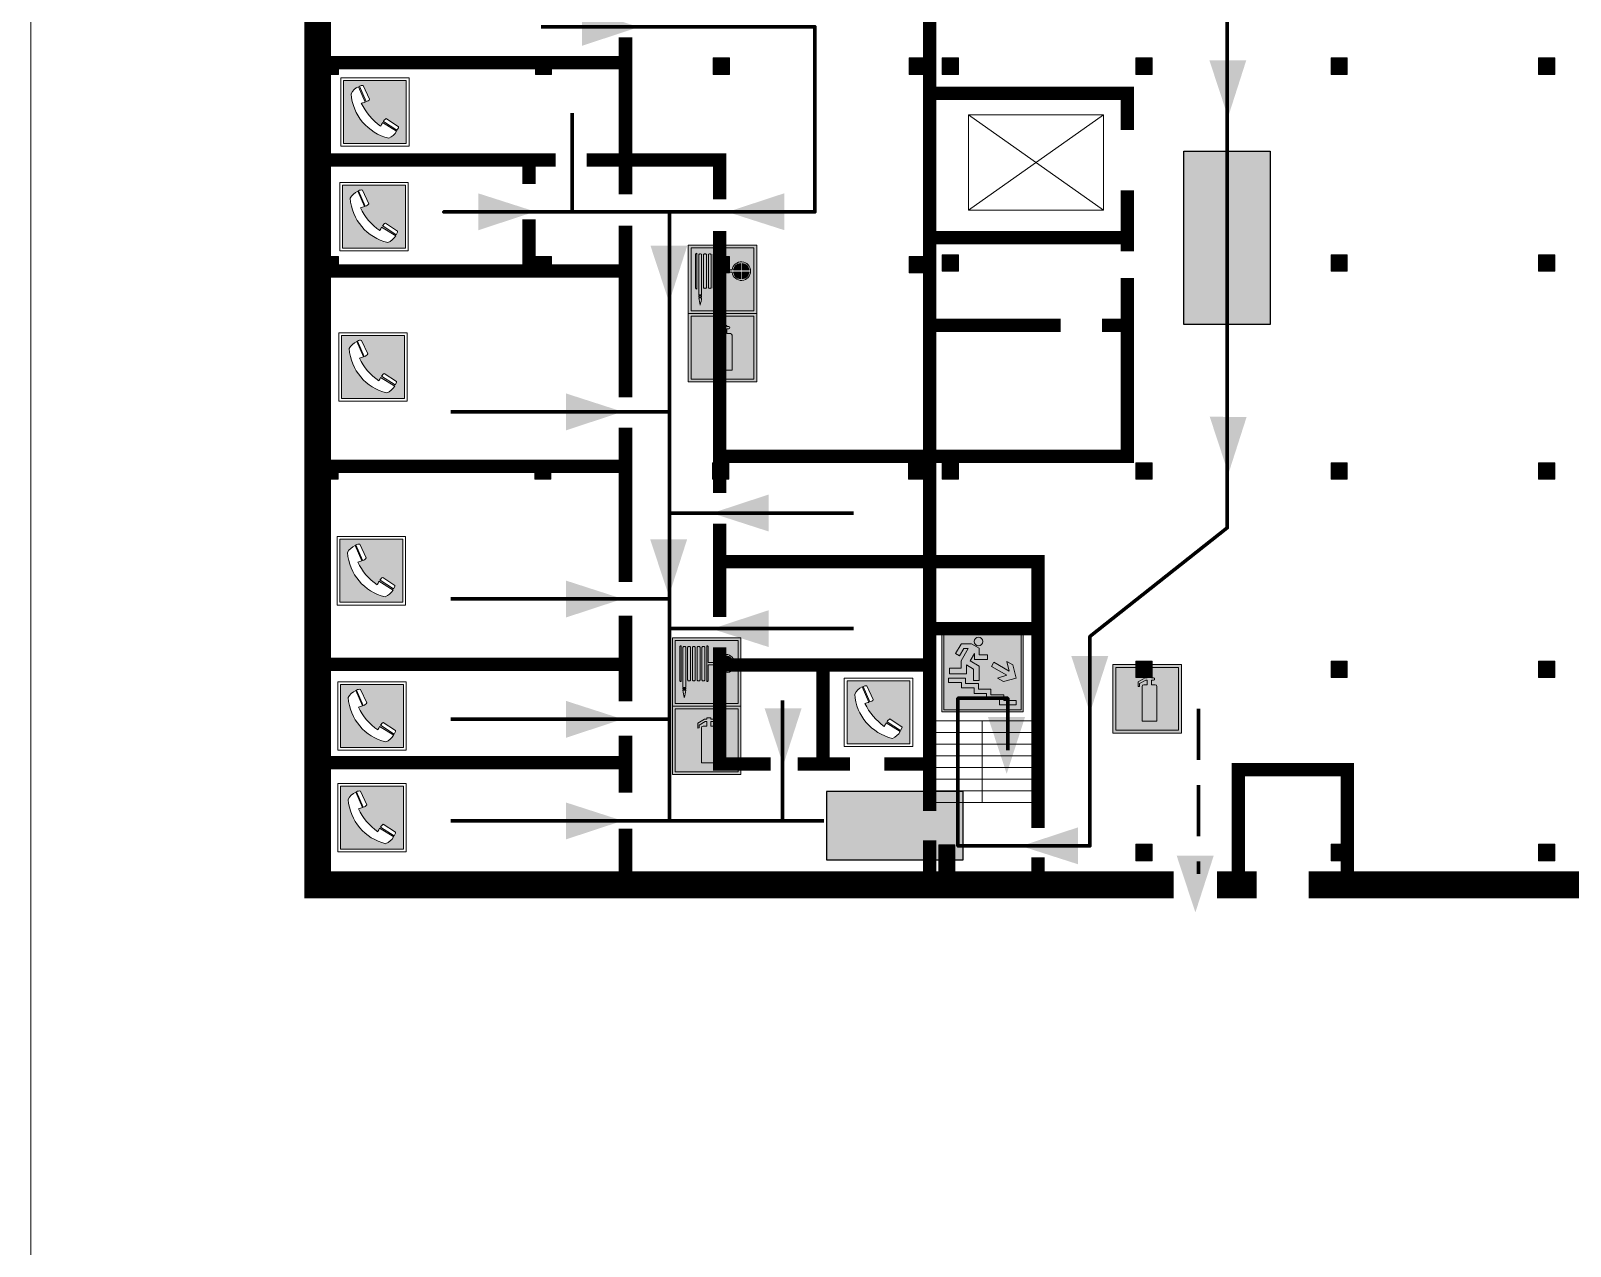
# Model space of a CAD drawing. Header units: millimetres. Extents: x 13810 to 67229, y 12374 to 21950.
# Drawn here: x 30417.2 to 30538.3, y 14250.4 to 14346 of the extents above; entities that cross this region are included whole.
import ezdxf

# ---------------------------------------------------------------- set-up
doc = ezdxf.new("R2010")
doc.units = ezdxf.units.MM
doc.linetypes.add('{ Wide Dash }', pattern=[12, 4, -2, 4, -2])
doc.layers.add('План_Штампы', color=7, linetype='Continuous')

# ---------------------------------------------------------------- blocks, each defined once
blk = doc.blocks.new('A$C32E8229D')
at = {"true_color": 0xffffff}
blk.add_hatch(color=7, dxfattribs=at).paths.add_polyline_path([(0, 0), (0, -8), (16, -8), (16, 0)])
h = blk.add_hatch(color=126)
h.paths.add_polyline_path([(0.2, -0.2), (15.8, -0.2), (15.8, -7.8), (0.2, -7.8)])
h.paths.add_polyline_path([(13.49, -2.05), (12.08, -2.05), (11.37, -2.63, 0.162397), (11.29, -2.84), (11.29, -3.63), (10.35, -3.63), (10.35, -4.05), (11.68, -4.05), (11.68, -3.48), (12.26, -4.28), (11.29, -5.1), (11.29, -6.78), (11.85, -6.78), (11.85, -5.44), (12.8, -4.64), (12.8, -5.94), (14.46, -5.94), (14.46, -5.39), (13.45, -5.39), (13.45, -3.97), (12.46, -2.59), (13.15, -2.59), (13.69, -3.34), (14.18, -3)], flags=16)
h.paths.add_polyline_path([(10.74, -1.82, 1), (11.8, -1.82, 1)], flags=16)
h.paths.add_polyline_path([(9.39, -3.59), (5.99, -3.59), (6.56, -3.03), (5.91, -3.03), (5.1, -3.83), (5.91, -4.64), (6.56, -4.64), (5.99, -4.09), (9.39, -4.09)], flags=16)
h.paths.add_polyline_path([(4.29, -1.08), (1.72, -1.08), (1.72, -6.6), (4.29, -6.6)], flags=16)
at = {"color": 126}
blk.add_lwpolyline([(16, -8), (0, -8), (0, 0), (16, 0)], close=True, dxfattribs=at)
blk = doc.blocks.new('A$C7B4425F7')
at = {"true_color": 0xffffff}
blk.add_hatch(color=7, dxfattribs=at).paths.add_polyline_path([(0, 0), (-16, 0), (-16, -8), (0, -8)])
h = blk.add_hatch(color=126)
h.paths.add_polyline_path([(-0.2, -0.2), (-15.8, -0.2), (-15.8, -7.8), (-0.2, -7.8)])
h.paths.add_polyline_path([(-11.76, -2.03), (-11.76, -3.66), (-11.17, -3.66, -0.568275), (-11.17, -6.18), (-12.58, -6.18), (-12.58, -2.03)], flags=16)
h.paths.add_polyline_path([(-13.33, -4.12, -0.495768), (-13.59, -6.18), (-15.03, -6.18), (-15.03, -2.03), (-13.59, -2.03, -0.487973)], flags=16)
h.paths.add_polyline_path([(-10.25, -2.03), (-9.48, -2.03), (-9.48, -6.18), (-10.25, -6.18)], flags=16)
h.paths.add_polyline_path([(-13.84, -3.69), (-14.24, -3.69), (-14.24, -3.03), (-13.9, -3.03, -0.692621)], flags=0)
h.paths.add_polyline_path([(-9.15, -2.03), (-8.4, -2.03), (-8.04, -3.07), (-7.68, -2.03), (-6.93, -2.03), (-7.64, -4.1), (-6.93, -6.18), (-7.68, -6.18), (-8.04, -5.14), (-8.4, -6.18), (-9.15, -6.18), (-8.44, -4.1)], flags=16)
h.paths.add_polyline_path([(-11.76, -4.46), (-11.42, -4.46, -0.692621), (-11.36, -5.12), (-11.76, -5.12)], flags=0)
h.paths.add_polyline_path([(-13.9, -5.2), (-14.24, -5.2), (-14.24, -4.55), (-13.84, -4.55, -0.708038)], flags=0)
edge = h.paths.add_edge_path(flags=16)
edge.add_ellipse((-5.51, -4.08), major_axis=(0, 2.05), ratio=0.586184, start_angle=0, end_angle=360)
edge = h.paths.add_edge_path(flags=0)
edge.add_ellipse((-5.51, -4.08), major_axis=(0, 1.14), ratio=0.454828, start_angle=0, end_angle=360)
h.paths.add_polyline_path([(-4.13, -4.96, 0.377264), (-3.48, -4.52, 0.0555), (-3.16, -2.03), (-1.66, -2.03), (-1.66, -4.96), (-0.96, -4.96), (-0.96, -7.01), (-1.75, -7.01), (-1.75, -6.18), (-3.3, -6.18), (-3.3, -7.02), (-4.13, -7.02)], flags=16)
h.paths.add_polyline_path([(-2.73, -2.91), (-2.28, -2.91), (-2.28, -4.96), (-3.05, -4.96, 0.079136)], flags=0)
at = {"color": 126}
blk.add_lwpolyline([(-16, -8), (0, -8), (0, 0), (-16, 0)], close=True, dxfattribs=at)
blk = doc.blocks.new('A$C456E1F9C')
at = {"lineweight": 5}
h = blk.add_hatch(color=242, dxfattribs=at)
h.paths.add_polyline_path([(0.51, -1.47), (0.51, -13.26), (12.29, -13.26), (12.29, -1.47)])
h.paths.add_polyline_path([(5.42, -4.95, -0.254479), (4.78, -5.4), (3.52, -2.53, -0.209735), (4.23, -2.4)], flags=16)
h.paths.add_polyline_path([(8.53, -8.6), (10.87, -10.17), (10.54, -10.76), (8.03, -9.13, -0.192251)], flags=16)
h.paths.add_polyline_path([(4.61, -5.49, 0.005518), (3.87, -5.72, 0.128647), (7.49, -10.01, 0.00809), (7.83, -9.33), (10.47, -10.97, -0.16736), (8.99, -12.25, -0.327862), (1.95, -3.95, -0.166952), (3.36, -2.62)], flags=16)
at = {"color": 242, "lineweight": 5}
for p, q in [((0, -13.77), (0, -0.97)), ((12.8, -0.97), (0, -0.97)), ((4.61, -5.49), (3.36, -2.62)), ((3.52, -2.53), (4.78, -5.4)), ((4.23, -2.4), (5.42, -4.95)), ((12.8, -13.77), (12.8, -0.97)), ((10.81, -10.12), (8.53, -8.6)), ((7.83, -9.33), (10.47, -10.97)), ((8.03, -9.13), (10.54, -10.76)), ((10.54, -10.76), (10.8, -10.3)), ((10.8, -10.3), (10.81, -10.12)), ((0, -13.77), (12.8, -13.77))]:
    blk.add_line(p, q, dxfattribs=at)
blk.add_lwpolyline([(0.51, -1.47), (12.29, -1.47), (12.29, -13.26), (0.51, -13.26)], close=True, dxfattribs=at)
for centre, radius, start, end in [((4.59, -5.34), 2.99, 114.2845, 152.1974), ((4.02, -3.27), 0.891, 76.3284, 123.7092), ((11.12, -3.31), 9.19, 183.9915, 256.6009), ((14.98, -39.1), 35.17, 107.1487, 108.4135), ((13.86, -0.94), 11.08, 205.5536, 234.8762), ((4.68, -4.59), 0.824, 276.9621, 334.0723), ((8.94, -9.5), 0.989, 114.4092, 157.9388), ((-13.31, 0.8), 23.44, 332.5487, 334.4027), ((7.87, -9.46), 3, 291.9291, 329.9329)]:
    blk.add_arc(centre, radius, start, end, dxfattribs=at)
blk = doc.blocks.new('A$C3AD82952')
at = {"true_color": 0xf5f5ff}
h = blk.add_hatch(color=7, dxfattribs=at)
h.dxf.hatch_style = 1
h.paths.add_polyline_path([(8.21, 8.73, 0.414214), (7.89, 9.05), (7.22, 9.05), (7.22, 9.92), (7.59, 9.92, 1), (7.57, 10.36), (7.22, 10.36), (7.22, 10.6), (6.43, 10.6), (6.43, 10.36), (6.01, 10.36), (4.74, 9.59), (4.74, 8.69), (4.98, 8.73), (4.98, 9.26), (6.12, 9.91), (6.43, 9.91), (6.43, 9.05), (5.76, 9.05, 0.414214), (5.44, 8.73), (5.44, 2.2), (8.21, 2.2)], flags=0)
h.paths.add_polyline_path([(12.8, 12.8), (0, 12.8), (0, 0), (12.8, 0)])
h.paths.add_polyline_path([(0.51, 12.29), (12.29, 12.29), (12.29, 0.51), (0.51, 0.51)], flags=16)
h.paths.add_polyline_path([(4.74, 9.59), (6.01, 10.36), (6.43, 10.36), (6.43, 10.6), (7.22, 10.6), (7.22, 10.36), (7.59, 10.36, -0.94586), (7.59, 9.92), (7.22, 9.92), (7.22, 9.05), (7.89, 9.05, -0.414214), (8.21, 8.73), (8.21, 2.2), (5.44, 2.2), (5.44, 8.73, -0.414214), (5.76, 9.05), (6.43, 9.05), (6.43, 9.91), (6.12, 9.91), (4.98, 9.26), (4.98, 8.73), (4.74, 8.69)], flags=0)
h = blk.add_hatch(color=242)
h.dxf.hatch_style = 1
h.paths.add_polyline_path([(12.29, 12.29), (0.51, 12.29), (0.51, 0.51), (12.29, 0.51)])
h.paths.add_polyline_path([(4.74, 8.69), (4.74, 9.59), (6.01, 10.36), (6.43, 10.36), (6.43, 10.6), (7.22, 10.6), (7.22, 10.36), (7.59, 10.36, -0.94586), (7.59, 9.92), (7.22, 9.92), (7.22, 9.05), (7.89, 9.05, -0.414214), (8.21, 8.73), (8.21, 2.2), (5.44, 2.2), (5.44, 8.73, -0.414214), (5.76, 9.05), (6.43, 9.05), (6.43, 9.91), (6.12, 9.91), (4.98, 9.26), (4.98, 8.73)], flags=16)
h = blk.add_hatch(color=7, dxfattribs=at)
h.dxf.hatch_style = 1
h.paths.add_polyline_path([(8.21, 8.73, 0.414214), (7.89, 9.05), (7.22, 9.05), (7.22, 9.92), (7.59, 9.92, 1), (7.57, 10.36), (7.22, 10.36), (7.22, 10.6), (6.43, 10.6), (6.43, 10.36), (6.01, 10.36), (4.74, 9.59), (4.74, 8.69), (4.98, 8.73), (4.98, 9.26), (6.12, 9.91), (6.43, 9.91), (6.43, 9.05), (5.76, 9.05, 0.414214), (5.44, 8.73), (5.44, 2.2), (8.21, 2.2)])
at = {"color": 242, "lineweight": 5}
for p, q in [((0, 0), (0, 12.8)), ((0, 12.8), (12.8, 12.8)), ((12.8, 0), (12.8, 12.8)), ((6.01, 10.36), (4.74, 9.59)), ((4.74, 9.59), (4.74, 8.69)), ((4.74, 8.69), (4.98, 8.73)), ((4.98, 9.26), (6.12, 9.91)), ((4.98, 8.73), (4.98, 9.26)), ((5.44, 2.2), (5.44, 8.73)), ((5.76, 9.05), (6.43, 9.05)), ((6.01, 10.36), (6.43, 10.36)), ((6.12, 9.91), (6.43, 9.91)), ((7.22, 10.6), (6.43, 10.6)), ((6.43, 10.6), (6.43, 10.36)), ((6.43, 9.91), (6.43, 9.05)), ((7.22, 10.36), (7.22, 10.6)), ((7.59, 10.36), (7.22, 10.36)), ((7.22, 9.05), (7.22, 9.92)), ((7.59, 9.92), (7.22, 9.92)), ((7.89, 9.05), (7.22, 9.05)), ((8.21, 2.2), (8.21, 8.73)), ((0, 0), (12.8, 0)), ((5.44, 2.2), (8.21, 2.2))]:
    blk.add_line(p, q, dxfattribs=at)
blk.add_lwpolyline([(0.51, 12.29), (12.29, 12.29), (12.29, 0.51), (0.51, 0.51)], close=True, dxfattribs=at)
for centre, radius, start, end in [((5.76, 8.73), 0.32, 90, 180), ((7.58, 10.14), 0.223, 273.1875, 86.8125), ((7.89, 8.73), 0.32, 0, 90)]:
    blk.add_arc(centre, radius, start, end, dxfattribs=at)
blk = doc.blocks.new('A$C37112FD5')
at = {"true_color": 0xf5f5ff}
h = blk.add_hatch(color=7, dxfattribs=at)
h.dxf.hatch_style = 1
h.paths.add_polyline_path([(12.8, -7.4), (0, -7.4), (0, -20.2), (12.8, -20.2)])
h.paths.add_polyline_path([(12.29, -7.91), (12.29, -19.69), (0.51, -19.69), (0.51, -7.91)], flags=16)
h.paths.add_polyline_path([(4.98, -9.04, -0.42597), (5.17, -9.22), (5.17, -12.25), (5.17, -15.29, -0.432244), (4.98, -15.47), (4.83, -15.47, -0.42597), (4.64, -15.29), (4.64, -12.25), (4.64, -9.22, -0.432244), (4.83, -9.04)], flags=0)
h.paths.add_polyline_path([(4.28, -9.22), (4.28, -12.25), (4.28, -15.29, -0.432244), (4.09, -15.47), (3.94, -15.47, -0.42597), (3.75, -15.29), (3.75, -12.25), (3.75, -9.22, -0.432244), (3.94, -9.04), (4.09, -9.04, -0.42597)], flags=0)
h.paths.add_polyline_path([(5.72, -9.04), (5.87, -9.04, -0.42597), (6.06, -9.22), (6.06, -12.25), (6.06, -15.29, -0.432244), (5.87, -15.47), (5.72, -15.47, -0.42597), (5.53, -15.29), (5.53, -12.25), (5.53, -9.22, -0.432244)], flags=0)
h.paths.add_polyline_path([(6.42, -8.9), (6.5, -8.9, -0.42597), (6.69, -9.08), (6.69, -12.03), (8.21, -12.03, -15.824349), (8.21, -12.47), (6.69, -12.47), (6.69, -15.42, -0.432244), (6.5, -15.6), (6.42, -15.6)], flags=0)
h.paths.add_polyline_path([(3.39, -9.22), (3.39, -12.25), (3.39, -15.29, -0.432244), (3.2, -15.47), (3.05, -15.47, -0.42597), (2.85, -15.29), (2.85, -12.25), (2.85, -9.22, -0.432244), (3.05, -9.04), (3.2, -9.04, -0.42597)], flags=0)
h.paths.add_polyline_path([(2.5, -9.22), (2.5, -16.71), (1.96, -16.71), (1.96, -9.22, -0.432244), (2.15, -9.04), (2.31, -9.04, -0.42597)], flags=0)
h.paths.add_polyline_path([(1.61, -8.9), (1.61, -15.6), (1.57, -15.6, -0.42597), (1.37, -15.42), (1.37, -12.03), (1.37, -9.09, -0.432244), (1.57, -8.9)], flags=0)
h.paths.add_polyline_path([(9.76, -10.81), (9.76, -12.03), (8.49, -12.03, -0.336371)], flags=0)
h.paths.add_polyline_path([(8.49, -12.47), (9.76, -12.47), (9.76, -13.7, -0.336371)], flags=0)
h.paths.add_polyline_path([(10.11, -10.81, -0.336371), (11.38, -12.03), (10.11, -12.03)], flags=0)
h.paths.add_polyline_path([(10.11, -12.47), (11.38, -12.47, -0.336371), (10.11, -13.7)], flags=0)
h.paths.add_polyline_path([(2.5, -16.84), (2.5, -17.05), (1.97, -17.05), (1.97, -16.84)], flags=0)
h.paths.add_polyline_path([(2.5, -17.24, -0.033778), (2.24, -18.6, -0.033778), (1.97, -17.24)], flags=0)
h = blk.add_hatch(color=242)
h.dxf.hatch_style = 1
h.paths.add_polyline_path([(12.29, -7.91), (0.51, -7.91), (0.51, -19.69), (12.29, -19.69)])
h.paths.add_polyline_path([(6.42, -15.6), (6.42, -8.9), (6.5, -8.9, -0.42597), (6.69, -9.08), (6.69, -12.03), (8.21, -12.03, -15.824349), (8.21, -12.47), (6.69, -12.47), (6.69, -15.42, -0.432244), (6.5, -15.6)], flags=16)
h.paths.add_polyline_path([(5.87, -15.47), (5.72, -15.47, -0.42597), (5.53, -15.29), (5.53, -12.25), (5.53, -9.22, -0.432244), (5.72, -9.04), (5.87, -9.04, -0.42597), (6.06, -9.22), (6.06, -12.25), (6.06, -15.29, -0.432244)], flags=16)
h.paths.add_polyline_path([(4.98, -15.47), (4.83, -15.47, -0.42597), (4.64, -15.29), (4.64, -12.25), (4.64, -9.22, -0.432244), (4.83, -9.04), (4.98, -9.04, -0.42597), (5.17, -9.22), (5.17, -12.25), (5.17, -15.29, -0.432244)], flags=16)
h.paths.add_polyline_path([(4.09, -15.47), (3.94, -15.47, -0.42597), (3.75, -15.29), (3.75, -12.25), (3.75, -9.22, -0.432244), (3.94, -9.04), (4.09, -9.04, -0.42597), (4.28, -9.22), (4.28, -12.25), (4.28, -15.29, -0.432244)], flags=16)
h.paths.add_polyline_path([(3.2, -15.47), (3.05, -15.47, -0.42597), (2.85, -15.29), (2.85, -12.25), (2.85, -9.22, -0.432244), (3.05, -9.04), (3.2, -9.04, -0.42597), (3.39, -9.22), (3.39, -12.25), (3.39, -15.29, -0.432244)], flags=16)
h.paths.add_polyline_path([(2.5, -17.05), (1.97, -17.05), (1.97, -16.84), (2.5, -16.84)], flags=16)
h.paths.add_polyline_path([(2.5, -17.24, -0.033778), (2.24, -18.6, -0.033778), (1.97, -17.24)], flags=16)
h.paths.add_polyline_path([(2.5, -16.71), (1.96, -16.71), (1.96, -9.22, -0.432244), (2.15, -9.04), (2.31, -9.04, -0.42597), (2.5, -9.22)], flags=16)
h.paths.add_polyline_path([(1.61, -15.6), (1.57, -15.6, -0.42597), (1.37, -15.42), (1.37, -12.03), (1.37, -9.09, -0.432244), (1.57, -8.9), (1.61, -8.9)], flags=16)
h.paths.add_polyline_path([(8.49, -12.47), (9.76, -12.47), (9.76, -13.7, -0.336371)], flags=0)
h.paths.add_polyline_path([(10.11, -13.7), (10.11, -12.47), (11.38, -12.47, -0.336371)], flags=0)
h.paths.add_polyline_path([(8.49, -12.03, -0.336371), (9.76, -10.81), (9.76, -12.03)], flags=0)
h.paths.add_polyline_path([(10.11, -12.03), (10.11, -10.81, -0.336371), (11.38, -12.03)], flags=0)
h = blk.add_hatch(color=7, dxfattribs=at)
h.dxf.hatch_style = 1
h.paths.add_polyline_path([(1.61, -8.9), (1.57, -8.9, 0.432244), (1.37, -9.09), (1.37, -12.03), (1.37, -15.42, 0.42597), (1.57, -15.6), (1.61, -15.6)])
h.paths.add_polyline_path([(2.5, -9.22, 0.42597), (2.31, -9.04), (2.15, -9.04, 0.432244), (1.96, -9.22), (1.96, -16.71), (2.5, -16.71)])
h.paths.add_polyline_path([(2.5, -16.84), (1.97, -16.84), (1.97, -17.05), (2.5, -17.05)])
h.paths.add_polyline_path([(2.5, -17.24), (1.97, -17.24, 0.033778), (2.24, -18.6, 0.033778)])
h.paths.add_polyline_path([(3.39, -12.25), (3.39, -9.22, 0.42597), (3.2, -9.04), (3.05, -9.04, 0.432244), (2.85, -9.22), (2.85, -12.25), (2.85, -15.29, 0.42597), (3.05, -15.47), (3.2, -15.47, 0.432244), (3.39, -15.29)])
h.paths.add_polyline_path([(4.28, -12.25), (4.28, -9.22, 0.42597), (4.09, -9.04), (3.94, -9.04, 0.432244), (3.75, -9.22), (3.75, -12.25), (3.75, -15.29, 0.42597), (3.94, -15.47), (4.09, -15.47, 0.432244), (4.28, -15.29)])
h.paths.add_polyline_path([(5.17, -12.25), (5.17, -9.22, 0.42597), (4.98, -9.04), (4.83, -9.04, 0.432244), (4.64, -9.22), (4.64, -12.25), (4.64, -15.29, 0.42597), (4.83, -15.47), (4.98, -15.47, 0.432244), (5.17, -15.29)])
h.paths.add_polyline_path([(6.06, -12.25), (6.06, -9.22, 0.42597), (5.87, -9.04), (5.72, -9.04, 0.432244), (5.53, -9.22), (5.53, -12.25), (5.53, -15.29, 0.42597), (5.72, -15.47), (5.87, -15.47, 0.432244), (6.06, -15.29)])
h.paths.add_polyline_path([(6.69, -12.47), (8.21, -12.47, 15.824349), (8.21, -12.03), (6.69, -12.03), (6.69, -9.08, 0.42597), (6.5, -8.9), (6.42, -8.9), (6.42, -15.6), (6.5, -15.6, 0.432244), (6.69, -15.42)])
h.paths.add_polyline_path([(8.49, -12.47), (9.76, -12.47), (9.76, -13.7, -0.336371)], flags=16)
h.paths.add_polyline_path([(8.49, -12.03, -0.336371), (9.76, -10.81), (9.76, -12.03)], flags=16)
h.paths.add_polyline_path([(10.11, -12.47), (11.38, -12.47, -0.336371), (10.11, -13.7)], flags=16)
h.paths.add_polyline_path([(10.11, -12.03), (10.11, -10.81, -0.336371), (11.38, -12.03)], flags=16)
h = blk.add_hatch(color=242)
h.dxf.hatch_style = 1
h.paths.add_polyline_path([(9.76, -10.81, 0.336371), (8.49, -12.03), (9.76, -12.03)])
h.paths.add_polyline_path([(10.11, -10.81), (10.11, -12.03), (11.38, -12.03, 0.336371)])
h.paths.add_polyline_path([(11.38, -12.47), (10.11, -12.47), (10.11, -13.7, 0.336371)])
h.paths.add_polyline_path([(9.76, -12.47), (8.49, -12.47, 0.336371), (9.76, -13.7)])
at = {"color": 242, "lineweight": 5}
for p, q in [((0, -20.2), (0, -7.4)), ((0, -7.4), (12.8, -7.4)), ((12.8, -20.2), (12.8, -7.4)), ((1.37, -12.03), (1.37, -9.08)), ((1.57, -8.9), (1.61, -8.9)), ((1.61, -8.9), (1.61, -15.6)), ((1.96, -16.71), (1.96, -9.22)), ((2.15, -9.04), (2.31, -9.04)), ((2.5, -16.71), (2.5, -9.22)), ((2.85, -12.25), (2.85, -9.22)), ((3.05, -9.04), (3.2, -9.04)), ((3.39, -12.25), (3.39, -9.22)), ((3.75, -12.25), (3.75, -9.22)), ((3.94, -9.04), (4.09, -9.04)), ((4.28, -12.25), (4.28, -9.22)), ((4.64, -12.25), (4.64, -9.22)), ((4.83, -9.04), (4.98, -9.04)), ((5.17, -12.25), (5.17, -9.22)), ((5.53, -12.25), (5.53, -9.22)), ((5.72, -9.04), (5.87, -9.04)), ((6.06, -12.25), (6.06, -9.22)), ((6.42, -8.9), (6.42, -15.6)), ((6.5, -8.9), (6.42, -8.9)), ((6.69, -12.03), (6.69, -9.08)), ((9.76, -10.81), (9.76, -12.03)), ((10.11, -10.81), (10.11, -12.03)), ((1.37, -12.03), (1.37, -15.42)), ((2.85, -12.25), (2.85, -15.29)), ((3.39, -12.25), (3.39, -15.29)), ((3.75, -12.25), (3.75, -15.29)), ((4.28, -12.25), (4.28, -15.29)), ((4.64, -12.25), (4.64, -15.29)), ((5.17, -12.25), (5.17, -15.29)), ((5.53, -12.25), (5.53, -15.29)), ((6.06, -12.25), (6.06, -15.29)), ((8.21, -12.03), (6.69, -12.03)), ((8.21, -12.47), (6.69, -12.47)), ((6.69, -12.47), (6.69, -15.42)), ((9.76, -12.03), (8.49, -12.03)), ((9.76, -12.47), (8.49, -12.47)), ((9.76, -12.47), (9.76, -13.7)), ((11.38, -12.03), (10.11, -12.03)), ((11.38, -12.47), (10.11, -12.47)), ((10.11, -12.47), (10.11, -13.7)), ((1.57, -15.6), (1.61, -15.6)), ((1.96, -16.71), (2.5, -16.71)), ((1.97, -16.84), (2.5, -16.84)), ((1.97, -17.05), (1.97, -16.84)), ((2.5, -17.05), (1.97, -17.05)), ((1.97, -17.24), (2.5, -17.24)), ((2.5, -16.84), (2.5, -17.05)), ((3.05, -15.47), (3.2, -15.47)), ((3.94, -15.47), (4.09, -15.47)), ((4.83, -15.47), (4.98, -15.47)), ((5.72, -15.47), (5.87, -15.47)), ((6.42, -15.6), (6.5, -15.6)), ((0, -20.2), (12.8, -20.2))]:
    blk.add_line(p, q, dxfattribs=at)
blk.add_lwpolyline([(0.51, -7.91), (12.29, -7.91), (12.29, -19.69), (0.51, -19.69)], close=True, dxfattribs=at)
for centre, radius, start, end in [((1.56, -9.09), 0.182, 87.1027, 180.6071), ((2.15, -9.22), 0.182, 87.1027, 180.6071), ((2.32, -9.22), 0.182, 359.3929, 92.8973), ((3.04, -9.22), 0.182, 87.1027, 180.6071), ((3.21, -9.22), 0.182, 359.3929, 92.8973), ((3.93, -9.22), 0.182, 87.1027, 180.6071), ((4.1, -9.22), 0.182, 359.3929, 92.8973), ((4.82, -9.22), 0.182, 87.1027, 180.6071), ((4.99, -9.22), 0.182, 359.3929, 92.8973), ((5.71, -9.22), 0.182, 87.1027, 180.6071), ((5.88, -9.22), 0.182, 359.3929, 92.8973), ((6.51, -9.09), 0.182, 359.3929, 92.8973), ((9.93, -12.25), 1.74, 187.2319, 172.7681), ((9.93, -12.25), 1.46, 96.9927, 171.3585), ((9.93, -12.25), 1.46, 8.6415, 83.0073), ((9.93, -12.25), 1.46, 188.6415, 263.0073), ((9.93, -12.25), 1.46, 276.9927, 351.3585), ((1.56, -15.42), 0.182, 179.3929, 272.8973), ((12.17, -15.98), 10.27, 187.041, 194.7793), ((-7.7, -15.98), 10.27, 345.2207, 352.959), ((3.04, -15.29), 0.182, 179.3929, 272.8973), ((3.21, -15.29), 0.182, 267.1027, 0.6071), ((3.93, -15.29), 0.182, 179.3929, 272.8973), ((4.1, -15.29), 0.182, 267.1027, 0.6071), ((4.82, -15.29), 0.182, 179.3929, 272.8973), ((4.99, -15.29), 0.182, 267.1027, 0.6071), ((5.71, -15.29), 0.182, 179.3929, 272.8973), ((5.88, -15.29), 0.182, 267.1027, 0.6071), ((6.51, -15.42), 0.182, 267.1027, 0.6071)]:
    blk.add_arc(centre, radius, start, end, dxfattribs=at)
blk = doc.blocks.new('вниз')
at = {"lineweight": 0, "true_color": 0xffffff}
h = blk.add_hatch(color=7, dxfattribs=at)
h.dxf.hatch_style = 1
h.paths.add_polyline_path([(40994.51, -4472.22), (40986.51, -4472.22), (40986.51, -4480.22), (40994.51, -4480.22)])
h.paths.add_polyline_path([(40994.31, -4472.42), (40994.31, -4480.01), (40986.71, -4480.01), (40986.71, -4472.42)], flags=16)
h.paths.add_polyline_path([(40988.43, -4473.53), (40989.43, -4473.53), (40990.19, -4473.96), (40990.19, -4474.6), (40991, -4474.6), (40991, -4475.06), (40989.73, -4475.06), (40989.73, -4474.46), (40989.3, -4475.18), (40990.17, -4475.7), (40990.17, -4477.11), (40989.63, -4477.11), (40989.63, -4476.01), (40988.94, -4475.59), (40988.94, -4476.46), (40988.94, -4476.46), (40987.47, -4476.46), (40987.26, -4476.46), (40987.26, -4475.92), (40988.4, -4475.92), (40988.4, -4475.2), (40989.1, -4473.99), (40988.66, -4473.99), (40988.24, -4474.7), (40987.86, -4474.47), (40988.41, -4473.56)], flags=0)
h.paths.add_polyline_path([(40990.55, -4473.29, -1), (40989.69, -4473.29, -1)], flags=0)
h.paths.add_polyline_path([(40988.85, -4476.89), (40988.85, -4477.43), (40990.1, -4477.43), (40990.1, -4477.99), (40991.34, -4477.99), (40991.34, -4478.54), (40992.59, -4478.54), (40992.59, -4479.09), (40993.83, -4479.09), (40993.83, -4479.52), (40992.17, -4479.52), (40992.17, -4478.97), (40990.91, -4478.97), (40990.91, -4478.41), (40989.68, -4478.41), (40989.68, -4477.86), (40988.43, -4477.86), (40988.43, -4477.31), (40987.6, -4477.31), (40987.18, -4477.31), (40987.18, -4476.89)], flags=0)
h.paths.add_polyline_path([(40991.61, -4475.33), (40993.12, -4476.2), (40992.9, -4475.27), (40993.48, -4475.6), (40993.83, -4476.88), (40992.56, -4477.22), (40991.97, -4476.88), (40992.9, -4476.61), (40991.38, -4475.74), (40991.58, -4475.39)], flags=0)
h.paths.add_polyline_path([(40990.19, -4473.96), (40989.43, -4473.53), (40988.43, -4473.53), (40988.41, -4473.56), (40987.86, -4474.47), (40988.24, -4474.7), (40988.66, -4473.99), (40989.1, -4473.99), (40988.4, -4475.2), (40988.4, -4475.92), (40987.26, -4475.92), (40987.26, -4476.46), (40987.47, -4476.46), (40988.94, -4476.46), (40988.94, -4476.27), (40988.94, -4475.59), (40989.63, -4476.01), (40989.63, -4477.11), (40990.17, -4477.11), (40990.17, -4475.7), (40989.3, -4475.18), (40989.73, -4474.46), (40989.73, -4475.06), (40991, -4475.06), (40991, -4474.6), (40990.19, -4474.6)], flags=0)
h.paths.add_polyline_path([(40990.55, -4473.29, 1), (40989.69, -4473.29, 1)], flags=0)
h.paths.add_polyline_path([(40991.61, -4475.33), (40991.58, -4475.39), (40991.38, -4475.74), (40992.9, -4476.61), (40991.97, -4476.88), (40992.56, -4477.22), (40993.83, -4476.88), (40993.48, -4475.6), (40992.9, -4475.27), (40993.12, -4476.2)], flags=0)
h.paths.add_polyline_path([(40990.1, -4477.43), (40988.85, -4477.43), (40988.85, -4476.89), (40987.18, -4476.89), (40987.18, -4477.31), (40987.6, -4477.31), (40988.43, -4477.31), (40988.43, -4477.86), (40989.68, -4477.86), (40989.68, -4478.41), (40990.91, -4478.41), (40990.91, -4478.97), (40992.17, -4478.97), (40992.17, -4479.52), (40993.83, -4479.52), (40993.83, -4479.09), (40992.59, -4479.09), (40992.59, -4478.54), (40991.34, -4478.54), (40991.34, -4477.99), (40990.1, -4477.99)], flags=0)
at = {"lineweight": 0}
h = blk.add_hatch(color=126, dxfattribs=at)
h.dxf.hatch_style = 1
h.paths.add_polyline_path([(40994.31, -4472.42), (40986.71, -4472.42), (40986.71, -4480.01), (40994.31, -4480.01)])
h.paths.add_polyline_path([(40988.43, -4473.53), (40989.43, -4473.53), (40990.19, -4473.96), (40990.19, -4474.6), (40991, -4474.6), (40991, -4475.06), (40989.73, -4475.06), (40989.73, -4474.46), (40989.3, -4475.18), (40990.17, -4475.7), (40990.17, -4477.11), (40989.63, -4477.11), (40989.63, -4476.01), (40988.94, -4475.59), (40988.94, -4476.46), (40988.94, -4476.46), (40987.47, -4476.46), (40987.26, -4476.46), (40987.26, -4475.92), (40988.4, -4475.92), (40988.4, -4475.2), (40989.1, -4473.99), (40988.66, -4473.99), (40988.24, -4474.7), (40987.86, -4474.47), (40988.41, -4473.56)], flags=16)
h.paths.add_polyline_path([(40990.55, -4473.29, -1), (40989.69, -4473.29, -1)], flags=16)
h.paths.add_polyline_path([(40988.85, -4476.89), (40988.85, -4477.43), (40990.1, -4477.43), (40990.1, -4477.99), (40991.34, -4477.99), (40991.34, -4478.54), (40992.59, -4478.54), (40992.59, -4479.09), (40993.83, -4479.09), (40993.83, -4479.52), (40992.17, -4479.52), (40992.17, -4478.97), (40990.91, -4478.97), (40990.91, -4478.41), (40989.68, -4478.41), (40989.68, -4477.86), (40988.43, -4477.86), (40988.43, -4477.31), (40987.6, -4477.31), (40987.18, -4477.31), (40987.18, -4476.89)], flags=16)
h.paths.add_polyline_path([(40991.61, -4475.33), (40993.12, -4476.2), (40992.9, -4475.27), (40993.48, -4475.6), (40993.83, -4476.88), (40992.56, -4477.22), (40991.97, -4476.88), (40992.9, -4476.61), (40991.38, -4475.74), (40991.58, -4475.39)], flags=16)
at = {"lineweight": 0, "true_color": 0xffffff}
h = blk.add_hatch(color=7, dxfattribs=at)
h.dxf.hatch_style = 1
h.paths.add_polyline_path([(40989.73, -4474.46), (40989.73, -4475.06), (40991, -4475.06), (40991, -4474.6), (40990.19, -4474.6), (40990.19, -4473.96), (40989.43, -4473.53), (40988.43, -4473.53), (40988.41, -4473.56), (40987.86, -4474.47), (40988.24, -4474.7), (40988.66, -4473.99), (40989.1, -4473.99), (40988.4, -4475.2), (40988.4, -4475.92), (40987.26, -4475.92), (40987.26, -4476.46), (40987.47, -4476.46), (40988.94, -4476.46), (40988.94, -4475.59), (40989.63, -4476.01), (40989.63, -4477.11), (40990.17, -4477.11), (40990.17, -4475.7), (40989.3, -4475.18)])
h.paths.add_polyline_path([(40989.69, -4473.29, 1), (40990.55, -4473.29, 1)])
h.paths.add_polyline_path([(40991.61, -4475.33), (40991.58, -4475.39), (40991.38, -4475.74), (40992.9, -4476.61), (40991.97, -4476.88), (40992.56, -4477.22), (40993.83, -4476.88), (40993.48, -4475.6), (40992.9, -4475.27), (40993.12, -4476.2)])
h.paths.add_polyline_path([(40990.1, -4477.43), (40988.85, -4477.43), (40988.85, -4476.89), (40987.18, -4476.89), (40987.18, -4477.31), (40987.6, -4477.31), (40988.43, -4477.31), (40988.43, -4477.86), (40989.68, -4477.86), (40989.68, -4478.41), (40990.91, -4478.41), (40990.91, -4478.97), (40992.17, -4478.97), (40992.17, -4479.52), (40993.83, -4479.52), (40993.83, -4479.09), (40992.59, -4479.09), (40992.59, -4478.54), (40991.34, -4478.54), (40991.34, -4477.99), (40990.1, -4477.99)])
at = {"color": 126, "lineweight": 0}
for points in [[(40986.51, -4472.22), (40994.51, -4472.22), (40994.51, -4480.22), (40986.51, -4480.22)], [(40986.71, -4472.42), (40994.31, -4472.42), (40994.31, -4480.01), (40986.71, -4480.01)]]:
    blk.add_lwpolyline(points, close=True, dxfattribs=at)
for points in [[(40987.47, -4476.46), (40987.26, -4476.46), (40987.26, -4475.92), (40988.4, -4475.92), (40988.4, -4475.2), (40989.1, -4473.99), (40988.66, -4473.99), (40988.24, -4474.7), (40987.86, -4474.47), (40988.41, -4473.56), (40988.43, -4473.53), (40989.43, -4473.53), (40990.19, -4473.96), (40990.19, -4474.6), (40991, -4474.6), (40991, -4475.06), (40989.73, -4475.06), (40989.73, -4474.46), (40989.3, -4475.18), (40990.17, -4475.7), (40990.17, -4477.11), (40989.63, -4477.11), (40989.63, -4476.01), (40988.94, -4475.59), (40988.94, -4476.46)], [(40987.47, -4476.46), (40988.94, -4476.46), (40988.94, -4476.27)], [(40991.58, -4475.39), (40991.38, -4475.74), (40992.9, -4476.61), (40991.97, -4476.88), (40992.56, -4477.22), (40993.83, -4476.88), (40993.48, -4475.6), (40992.9, -4475.27), (40993.12, -4476.2), (40991.61, -4475.33), (40991.58, -4475.39)], [(40987.6, -4477.31), (40987.18, -4477.31), (40987.18, -4476.89), (40988.85, -4476.89), (40988.85, -4477.43), (40990.1, -4477.43), (40990.1, -4477.99), (40991.34, -4477.99), (40991.34, -4478.54), (40992.59, -4478.54), (40992.59, -4479.09), (40993.83, -4479.09), (40993.83, -4479.52), (40992.17, -4479.52), (40992.17, -4478.97), (40990.91, -4478.97), (40990.91, -4478.41), (40989.68, -4478.41), (40989.68, -4477.86), (40988.43, -4477.86), (40988.43, -4477.31), (40987.6, -4477.31)]]:
    blk.add_lwpolyline(points, dxfattribs=at)
blk.add_circle((40990.12, -4473.29), 0.432, dxfattribs=at)

msp = doc.modelspace()

# ---------------------------------------------------------------- hatches: boundary and pattern name
at = {"lineweight": 0}
h = msp.add_hatch(color=256, dxfattribs=at)
h.dxf.hatch_style = 1
h.paths.add_polyline_path([(30440.15, 14343.91), (30440.15, 14342.61), (30441.43, 14342.61), (30441.43, 14343.91)])
h = msp.add_hatch(color=256, dxfattribs=at)
h.dxf.hatch_style = 1
h.paths.add_polyline_path([(30456.9, 14343.91), (30456.9, 14342.61), (30458.18, 14342.61), (30458.18, 14343.91)])
h = msp.add_hatch(color=256, dxfattribs=at)
h.dxf.hatch_style = 1
h.paths.add_polyline_path([(30470.88, 14343.91), (30470.88, 14342.61), (30472.16, 14342.61), (30472.16, 14343.91)])
h = msp.add_hatch(color=256, dxfattribs=at)
h.dxf.hatch_style = 1
h.paths.add_polyline_path([(30486.31, 14343.91), (30486.31, 14342.61), (30487.59, 14342.61), (30487.59, 14343.91)])
h = msp.add_hatch(color=256, dxfattribs=at)
h.dxf.hatch_style = 1
h.paths.add_polyline_path([(30488.89, 14343.91), (30488.89, 14342.61), (30490.17, 14342.61), (30490.17, 14343.91)])
h = msp.add_hatch(color=256, dxfattribs=at)
h.dxf.hatch_style = 1
h.paths.add_polyline_path([(30504.13, 14343.91), (30504.13, 14342.61), (30505.41, 14342.61), (30505.41, 14343.91)])
h = msp.add_hatch(color=256, dxfattribs=at)
h.dxf.hatch_style = 1
h.paths.add_polyline_path([(30519.48, 14343.91), (30519.48, 14342.61), (30520.76, 14342.61), (30520.76, 14343.91)])
h = msp.add_hatch(color=256, dxfattribs=at)
h.dxf.hatch_style = 1
h.paths.add_polyline_path([(30535.79, 14343.91), (30535.79, 14342.61), (30537.07, 14342.61), (30537.07, 14343.91)])
h = msp.add_hatch(color=256, dxfattribs=at)
h.dxf.hatch_style = 1
h.paths.add_polyline_path([(30440.15, 14328.29), (30440.15, 14327), (30441.43, 14327), (30441.43, 14328.29)])
h = msp.add_hatch(color=256, dxfattribs=at)
h.dxf.hatch_style = 1
h.paths.add_polyline_path([(30456.9, 14328.29), (30456.9, 14327), (30458.18, 14327), (30458.18, 14328.29)])
h = msp.add_hatch(color=256, dxfattribs=at)
h.dxf.hatch_style = 1
h.paths.add_polyline_path([(30470.88, 14328.29), (30470.88, 14327), (30472.16, 14327), (30472.16, 14328.29)])
h = msp.add_hatch(color=256, dxfattribs=at)
h.dxf.hatch_style = 1
h.paths.add_polyline_path([(30486.31, 14328.29), (30486.31, 14327), (30487.59, 14327), (30487.59, 14328.29)])
h = msp.add_hatch(color=256, dxfattribs=at)
h.dxf.hatch_style = 1
h.paths.add_polyline_path([(30488.89, 14328.42), (30488.89, 14327.12), (30490.17, 14327.12), (30490.17, 14328.42)])
h = msp.add_hatch(color=256, dxfattribs=at)
h.dxf.hatch_style = 1
h.paths.add_polyline_path([(30519.48, 14328.42), (30519.48, 14327.12), (30520.76, 14327.12), (30520.76, 14328.42)])
h = msp.add_hatch(color=256, dxfattribs=at)
h.dxf.hatch_style = 1
h.paths.add_polyline_path([(30535.79, 14328.42), (30535.79, 14327.12), (30537.07, 14327.12), (30537.07, 14328.42)])
h = msp.add_hatch(color=256, dxfattribs=at)
h.dxf.hatch_style = 1
h.paths.add_polyline_path([(30440.1, 14312.07), (30440.1, 14310.77), (30441.38, 14310.77), (30441.38, 14312.07)])
h = msp.add_hatch(color=256, dxfattribs=at)
h.dxf.hatch_style = 1
h.paths.add_polyline_path([(30456.85, 14312.07), (30456.85, 14310.77), (30458.13, 14310.77), (30458.13, 14312.07)])
h = msp.add_hatch(color=256, dxfattribs=at)
h.dxf.hatch_style = 1
h.paths.add_polyline_path([(30470.83, 14312.07), (30470.83, 14310.77), (30472.11, 14310.77), (30472.11, 14312.07)])
h = msp.add_hatch(color=256, dxfattribs=at)
h.dxf.hatch_style = 1
h.paths.add_polyline_path([(30486.26, 14312.07), (30486.26, 14310.77), (30487.54, 14310.77), (30487.54, 14312.07)])
h = msp.add_hatch(color=256, dxfattribs=at)
h.dxf.hatch_style = 1
h.paths.add_polyline_path([(30488.89, 14312.07), (30488.89, 14310.77), (30490.17, 14310.77), (30490.17, 14312.07)])
h = msp.add_hatch(color=256, dxfattribs=at)
h.dxf.hatch_style = 1
h.paths.add_polyline_path([(30504.13, 14312.07), (30504.13, 14310.77), (30505.41, 14310.77), (30505.41, 14312.07)])
h = msp.add_hatch(color=256, dxfattribs=at)
h.dxf.hatch_style = 1
h.paths.add_polyline_path([(30519.48, 14312.07), (30519.48, 14310.77), (30520.76, 14310.77), (30520.76, 14312.07)])
h = msp.add_hatch(color=256, dxfattribs=at)
h.dxf.hatch_style = 1
h.paths.add_polyline_path([(30535.79, 14312.07), (30535.79, 14310.77), (30537.07, 14310.77), (30537.07, 14312.07)])
h = msp.add_hatch(color=256, dxfattribs=at)
h.dxf.hatch_style = 1
h.paths.add_polyline_path([(30504.13, 14296.47), (30504.13, 14295.18), (30505.41, 14295.18), (30505.41, 14296.47)])
h = msp.add_hatch(color=256, dxfattribs=at)
h.dxf.hatch_style = 1
h.paths.add_polyline_path([(30519.48, 14296.47), (30519.48, 14295.18), (30520.76, 14295.18), (30520.76, 14296.47)])
h = msp.add_hatch(color=256, dxfattribs=at)
h.dxf.hatch_style = 1
h.paths.add_polyline_path([(30535.79, 14296.47), (30535.79, 14295.18), (30537.07, 14295.18), (30537.07, 14296.47)])
h = msp.add_hatch(color=256, dxfattribs=at)
h.dxf.hatch_style = 1
h.paths.add_polyline_path([(30488.62, 14282.01), (30488.62, 14280.72), (30489.9, 14280.72), (30489.9, 14282.01)])
h = msp.add_hatch(color=256, dxfattribs=at)
h.dxf.hatch_style = 1
h.paths.add_polyline_path([(30504.13, 14282.06), (30504.13, 14280.77), (30505.41, 14280.77), (30505.41, 14282.06)])
h = msp.add_hatch(color=256, dxfattribs=at)
h.dxf.hatch_style = 1
h.paths.add_polyline_path([(30519.48, 14282.06), (30519.48, 14280.77), (30520.76, 14280.77), (30520.76, 14282.06)])
h = msp.add_hatch(color=256, dxfattribs=at)
h.dxf.hatch_style = 1
h.paths.add_polyline_path([(30535.79, 14282.06), (30535.79, 14280.77), (30537.07, 14280.77), (30537.07, 14282.06)])
h = msp.add_hatch(color=256, dxfattribs=at)
h.dxf.hatch_style = 1
h.paths.add_polyline_path([(30488.62, 14280.72), (30488.62, 14279.43), (30489.9, 14279.43), (30489.9, 14280.72)])

# ---------------------------------------------------------------- linework, layer by layer
at = {"color": 126, "lineweight": 0, "true_color": 0x008754}
msp.add_lwpolyline([(30417.22, 14549.86), (31017.22, 14549.86), (31017.22, 14154.86), (30417.22, 14154.86)], close=True, dxfattribs=at)
at = {"lineweight": 0}
for points, const_width in [([(30439.78, 14456.04), (30439.78, 14278.87), (30507.1, 14278.87)], 2.1), ([(30487.9, 14284.67), (30487.9, 14344.72)], 1.05), ([(30503.46, 14338.23), (30503.46, 14341.13), (30487.9, 14341.13)], 1.05), ([(30503.46, 14329.76), (30487.9, 14329.76)], 1.05), ([(30487.9, 14304.29), (30471.41, 14304.29)], 1.05), ([(30496.42, 14283.34), (30496.42, 14304.29), (30487.9, 14304.29)], 1.05), ([(30496.42, 14299.01), (30487.9, 14299.01)], 1.05), ([(30520.76, 14278.87), (30520.76, 14287.93), (30512.2, 14287.93), (30512.2, 14279.41)], 1.05), ([(30487.9, 14279.37), (30487.9, 14282.36)], 1.05), ([(30496.42, 14279.09), (30496.42, 14281.04)], 1.05), ([(30517.71, 14278.87), (30993.17, 14278.87), (30993.17, 14281.09)], 2.1), ([(30510.52, 14278.87), (30513.62, 14278.87)], 2.1)]:
    msp.add_lwpolyline(points, dxfattribs=dict(at, const_width=const_width))
at = {"color": 126, "lineweight": 100, "true_color": 0x008754}
for points in [[(30968.54, 14449.97), (30973.16, 14449.97), (30973.16, 14445.39), (30963.41, 14445.39), (30963.41, 14428.07), (30983.79, 14428.07), (30983.79, 14349.75), (30511.32, 14349.75), (30511.32, 14306.94), (30500.51, 14298.41), (30500.51, 14281.93), (30490.13, 14281.93), (30490.13, 14293.54), (30494.05, 14293.54), (30494.05, 14289.45)], [(30457.37, 14346.36), (30478.89, 14346.36), (30478.89, 14331.79), (30449.68, 14331.79), (30459.79, 14331.79), (30459.79, 14339.56)], [(30467.44, 14331.79), (30467.44, 14283.91), (30479.6, 14283.91)], [(30467.44, 14316.08), (30450.26, 14316.08)], [(30467.44, 14308.11), (30481.93, 14308.11)], [(30467.44, 14301.36), (30450.26, 14301.36)], [(30467.44, 14299.02), (30481.93, 14299.02)], [(30476.35, 14283.91), (30476.35, 14293.37)], [(30467.44, 14291.9), (30450.26, 14291.9)], [(30467.44, 14283.91), (30450.26, 14283.91)]]:
    msp.add_lwpolyline(points, dxfattribs=at)
at = {"lineweight": 100, "const_width": 1.05}
for points in [[(30487.9, 14344.72), (30487.9, 14433.38)], [(30463.99, 14345.51), (30463.99, 14333.18)], [(30463.99, 14343.53), (30440.28, 14343.53)], [(30458.51, 14335.88), (30440.33, 14335.88)], [(30456.39, 14335.88), (30456.39, 14334)], [(30463.99, 14335.88), (30460.94, 14335.88)], [(30463.99, 14335.88), (30471.39, 14335.88), (30471.39, 14332.77)], [(30503.46, 14333.48), (30503.46, 14328.69)], [(30456.39, 14327.15), (30456.39, 14331.21)], [(30463.99, 14330.72), (30463.99, 14317.2)], [(30471.39, 14330.28), (30471.39, 14309.68)], [(30463.99, 14327.15), (30440.33, 14327.15)], [(30503.46, 14326.6), (30503.46, 14312.58), (30488.03, 14312.58)], [(30498.21, 14322.87), (30487.95, 14322.87)], [(30503.46, 14322.87), (30501.47, 14322.87)], [(30463.99, 14314.82), (30463.99, 14302.69)], [(30479.53, 14312.58), (30479.53, 14312.58), (30488.03, 14312.58), (30471.39, 14312.58)], [(30463.99, 14311.79), (30440.33, 14311.79)], [(30471.39, 14307.28), (30471.39, 14299.93)], [(30463.99, 14300.05), (30463.99, 14293.31)], [(30471.39, 14297.56), (30471.39, 14288.38), (30475.4, 14288.38)], [(30463.99, 14296.21), (30440.33, 14296.21)], [(30479.53, 14288.38), (30479.53, 14296.16), (30487.96, 14296.16), (30471.39, 14296.16)], [(30463.99, 14290.59), (30463.99, 14286.13)], [(30463.99, 14288.48), (30440.33, 14288.48)], [(30477.54, 14288.38), (30481.64, 14288.38)], [(30484.35, 14288.38), (30487.99, 14288.38)], [(30463.99, 14283.29), (30463.99, 14279.37)]]:
    msp.add_lwpolyline(points, dxfattribs=at)
at = {"lineweight": 0}
for points in [[(30441.43, 14342.61), (30440.15, 14342.61), (30440.15, 14343.91), (30441.43, 14343.91)], [(30458.18, 14342.61), (30456.9, 14342.61), (30456.9, 14343.91), (30458.18, 14343.91)], [(30472.16, 14342.61), (30470.88, 14342.61), (30470.88, 14343.91), (30472.16, 14343.91)], [(30487.59, 14342.61), (30486.31, 14342.61), (30486.31, 14343.91), (30487.59, 14343.91)], [(30490.17, 14342.61), (30488.89, 14342.61), (30488.89, 14343.91), (30490.17, 14343.91)], [(30505.41, 14342.61), (30504.13, 14342.61), (30504.13, 14343.91), (30505.41, 14343.91)], [(30520.76, 14342.61), (30519.48, 14342.61), (30519.48, 14343.91), (30520.76, 14343.91)], [(30537.07, 14342.61), (30535.79, 14342.61), (30535.79, 14343.91), (30537.07, 14343.91)], [(30501.59, 14331.92), (30490.96, 14331.92), (30490.96, 14339.43), (30501.59, 14339.43)], [(30441.43, 14327), (30440.15, 14327), (30440.15, 14328.29), (30441.43, 14328.29)], [(30458.18, 14327), (30456.9, 14327), (30456.9, 14328.29), (30458.18, 14328.29)], [(30472.16, 14327), (30470.88, 14327), (30470.88, 14328.29), (30472.16, 14328.29)], [(30487.59, 14327), (30486.31, 14327), (30486.31, 14328.29), (30487.59, 14328.29)], [(30490.17, 14327.12), (30488.89, 14327.12), (30488.89, 14328.42), (30490.17, 14328.42)], [(30520.76, 14327.12), (30519.48, 14327.12), (30519.48, 14328.42), (30520.76, 14328.42)], [(30537.07, 14327.12), (30535.79, 14327.12), (30535.79, 14328.42), (30537.07, 14328.42)], [(30441.38, 14310.77), (30440.1, 14310.77), (30440.1, 14312.07), (30441.38, 14312.07)], [(30458.13, 14310.77), (30456.85, 14310.77), (30456.85, 14312.07), (30458.13, 14312.07)], [(30472.11, 14310.77), (30470.83, 14310.77), (30470.83, 14312.07), (30472.11, 14312.07)], [(30487.54, 14310.77), (30486.26, 14310.77), (30486.26, 14312.07), (30487.54, 14312.07)], [(30490.17, 14310.77), (30488.89, 14310.77), (30488.89, 14312.07), (30490.17, 14312.07)], [(30505.41, 14310.77), (30504.13, 14310.77), (30504.13, 14312.07), (30505.41, 14312.07)], [(30520.76, 14310.77), (30519.48, 14310.77), (30519.48, 14312.07), (30520.76, 14312.07)], [(30537.07, 14310.77), (30535.79, 14310.77), (30535.79, 14312.07), (30537.07, 14312.07)], [(30505.41, 14295.18), (30504.13, 14295.18), (30504.13, 14296.47), (30505.41, 14296.47)], [(30520.76, 14295.18), (30519.48, 14295.18), (30519.48, 14296.47), (30520.76, 14296.47)], [(30537.07, 14295.18), (30535.79, 14295.18), (30535.79, 14296.47), (30537.07, 14296.47)], [(30492.05, 14291.76), (30488.04, 14291.76), (30488.04, 14290.84), (30492.05, 14290.84)], [(30496.06, 14291.76), (30492.05, 14291.76), (30492.05, 14290.84), (30496.06, 14290.84)], [(30492.05, 14290.84), (30488.04, 14290.84), (30488.04, 14289.93), (30492.05, 14289.93)], [(30496.06, 14290.84), (30492.05, 14290.84), (30492.05, 14289.93), (30496.06, 14289.93)], [(30492.05, 14289.93), (30488.04, 14289.93), (30488.04, 14289.01), (30492.05, 14289.01)], [(30492.05, 14289.01), (30488.04, 14289.01), (30488.04, 14288.09), (30492.05, 14288.09)], [(30496.06, 14289.93), (30492.05, 14289.93), (30492.05, 14289.01), (30496.06, 14289.01)], [(30496.06, 14289.01), (30492.05, 14289.01), (30492.05, 14288.09), (30496.06, 14288.09)], [(30492.05, 14288.09), (30488.04, 14288.09), (30488.04, 14287.18), (30492.05, 14287.18)], [(30496.06, 14288.09), (30492.05, 14288.09), (30492.05, 14287.18), (30496.06, 14287.18)], [(30492.05, 14287.18), (30488.04, 14287.18), (30488.04, 14286.26), (30492.05, 14286.26)], [(30496.06, 14287.18), (30492.05, 14287.18), (30492.05, 14286.26), (30496.06, 14286.26)], [(30492.05, 14286.26), (30488.04, 14286.26), (30488.04, 14285.35), (30492.05, 14285.35)], [(30496.06, 14286.26), (30492.05, 14286.26), (30492.05, 14285.35), (30496.06, 14285.35)], [(30489.9, 14280.72), (30488.62, 14280.72), (30488.62, 14282.01), (30489.9, 14282.01)], [(30505.41, 14280.77), (30504.13, 14280.77), (30504.13, 14282.06), (30505.41, 14282.06)], [(30520.76, 14280.77), (30519.48, 14280.77), (30519.48, 14282.06), (30520.76, 14282.06)], [(30537.07, 14280.77), (30535.79, 14280.77), (30535.79, 14282.06), (30537.07, 14282.06)], [(30489.9, 14279.43), (30488.62, 14279.43), (30488.62, 14280.72), (30489.9, 14280.72)]]:
    msp.add_lwpolyline(points, close=True, dxfattribs=at)
for points in [[(30501.59, 14339.43), (30490.96, 14331.92)], [(30501.59, 14331.92), (30490.96, 14339.43)]]:
    msp.add_lwpolyline(points, dxfattribs=at)
at = {"color": 126, "linetype": '{ Wide Dash }', "lineweight": 100, "true_color": 0x008754}
msp.add_lwpolyline([(30509.05, 14292.71), (30509.05, 14279.74)], dxfattribs=at)
at = {"layer": 'План_Штампы', "color": 126, "true_color": 0x008754}
for points in [[(30460.58, 14344.86), (30460.58, 14347.76), (30465.04, 14346.33)], [(30509.91, 14343.72), (30512.81, 14343.71), (30511.38, 14339.25)], [(30452.41, 14330.35), (30452.42, 14333.25), (30456.88, 14331.82)], [(30476.48, 14333.26), (30476.47, 14330.36), (30472.01, 14331.79)], [(30465.95, 14329.15), (30468.85, 14329.14), (30467.42, 14324.68)], [(30459.3, 14314.61), (30459.3, 14317.52), (30463.76, 14316.08)], [(30509.94, 14315.68), (30512.84, 14315.67), (30511.41, 14311.21)], [(30475.26, 14309.57), (30475.25, 14306.66), (30470.79, 14308.1)], [(30465.93, 14306.05), (30468.84, 14306.05), (30467.4, 14301.59)], [(30459.3, 14299.89), (30459.3, 14302.8), (30463.76, 14301.36)], [(30475.26, 14300.47), (30475.25, 14297.57), (30470.79, 14299)], [(30499.05, 14296.86), (30501.96, 14296.86), (30500.52, 14292.4)], [(30459.3, 14290.43), (30459.3, 14293.34), (30463.76, 14291.9)], [(30474.93, 14292.75), (30477.84, 14292.75), (30476.4, 14288.29)], [(30492.5, 14292.06), (30495.41, 14292.06), (30493.97, 14287.6)], [(30459.3, 14282.44), (30459.3, 14285.35), (30463.76, 14283.91)], [(30499.58, 14283.39), (30499.57, 14280.49), (30495.11, 14281.92)], [(30507.34, 14281.16), (30510.25, 14281.16), (30508.81, 14276.7)]]:
    msp.add_solid(points, dxfattribs=at)

# ---------------------------------------------------------------- block references
for name, p, xscale, yscale, zscale in [('A$C456E1F9C', (30441.59, 14342.74), 0.42, 0.42, 0.42), ('A$C456E1F9C', (30441.52, 14334.52), 0.42, 0.42, 0.42), ('A$C37112FD5', (30468.93, 14332.28), 0.4199989251047374, 0.4199989251047374, 0.4199989251047374), ('A$C3AD82952', (30468.93, 14318.42), 0.42, 0.42, 0.42), ('A$C456E1F9C', (30441.44, 14322.7), 0.42, 0.42, 0.42), ('A$C456E1F9C', (30441.31, 14306.66), 0.42, 0.42, 0.42), ('A$C37112FD5', (30467.68, 14301.41), 0.4199989251047374, 0.4199989251047374, 0.4199989251047374), ('A$C3AD82952', (30502.33, 14290.81), 0.42, 0.42, 0.42), ('A$C456E1F9C', (30481.2, 14295.53), 0.42, 0.42, 0.42), ('A$C456E1F9C', (30441.36, 14295.25), 0.42, 0.42, 0.42), ('A$C3AD82952', (30467.68, 14287.55), 0.42, 0.42, 0.42), ('A$C456E1F9C', (30441.36, 14287.25), 0.42, 0.42, 0.42)]:
    msp.add_blockref(name, p, dxfattribs=dict(xscale=xscale, yscale=yscale, zscale=zscale))
at = {"color": 126, "true_color": 0x008754, "xscale": 0.8, "yscale": 0.8, "zscale": 0.8}
msp.add_blockref('вниз', (-2300.34, 17876.64), dxfattribs=at)
at = {"layer": 'План_Штампы', "color": 126, "true_color": 0x008754, "xscale": 0.8505091456646409, "yscale": 0.8505091456646409, "zscale": 0.8505091456646409, "rotation": 89.99786532371438}
msp.add_blockref('A$C32E8229D', (30507.89, 14322.95), dxfattribs=at)
at = {"layer": 'План_Штампы', "xscale": 0.6720000000000002, "yscale": 0.6720000000000002, "zscale": 0.6720000000000002}
msp.add_blockref('A$C7B4425F7', (30490.54, 14286.21), dxfattribs=at)

doc.saveas('drawing.dxf')
